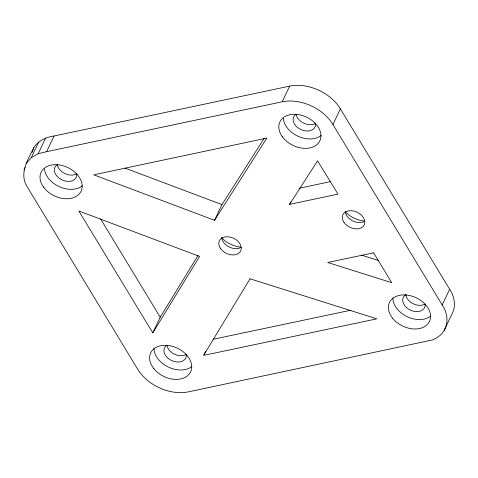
<?xml version="1.0" encoding="UTF-8"?>
<svg xmlns="http://www.w3.org/2000/svg" width="478" height="478" viewBox="0 0 478 478"><rect width="100%" height="100%" fill="white"/><g stroke="black" fill="none" stroke-linecap="round" stroke-linejoin="round"><path stroke-width="0.72" d="M26.398 163.261L31.261 157.668L38.156 153.719L46.617 151.681L282.199 101.79A39.333 27.861 25.4 0 1 332.939 124.555L444.062 308.023A39.333 27.861 25.4 0 1 432.393 339.954L188.559 391.835A39.333 27.861 25.4 0 1 137.73 369.297L26.499 185.655C19.311 172.576 28.196 159.246 33.842 147.583C38.342 140.669 46.103 137.126 54.056 136.003L289.644 86.118A39.333 27.861 25.4 0 1 340.384 108.876L451.507 292.351A39.333 27.861 25.4 0 1 451.596 314.745L444.158 330.418M32.092 152.374L33.842 147.583M23.9 170.102L25.143 167.491M31.261 157.668L38.706 141.996M38.156 153.719L45.601 138.046M46.617 151.681L54.056 136.003M152.775 332.855L199.607 256.441L78.828 210.971L152.775 332.855L160.22 317.183L198.077 255.413M214.532 220.298L266.844 138.094L93.754 174.829L214.532 220.298L221.977 204.62L264.304 138.106M282.199 101.79L289.644 86.118M203.921 354.742L205.468 351.473M289.566 204.387L317.577 160.853L337.994 194.122L289.566 204.387L290.809 201.776M332.939 124.555L340.384 108.876M442.15 305.054L449.589 289.375M299.18 188.254L330.256 181.67M213.236 339.26L350.774 310.234M361.476 255.115L378.546 260.504M124.931 168.089L221.977 204.62M100.595 218.906L160.22 317.183M424.661 304.277A11.801 8.359 25.4 0 1 413.028 303.673A11.801 8.359 25.4 0 1 405.738 294.812M315.749 123.252A11.801 8.359 25.4 0 1 304.367 123.479A11.801 8.359 25.4 0 1 296.294 114.971M76.874 173.699A11.801 8.359 25.4 0 1 65.104 173.675A11.801 8.359 25.4 0 1 57.354 164.689M185.978 354.61A11.801 8.359 25.4 0 1 174.386 354.156A11.801 8.359 25.4 0 1 166.947 345.355M364.188 221.045A22.125 15.672 25.4 0 1 345.439 211.897M240.9 247.138A22.125 15.672 25.4 0 1 221.613 237.638M82.413 185.769A22.125 15.672 25.4 0 1 59.427 186.749A22.125 15.672 25.4 0 1 44.496 168.74M76.719 173.675A11.801 8.359 25.4 0 1 62.481 180.098A11.801 8.359 25.4 0 1 56.727 165M191.684 366.65A22.125 15.672 25.4 0 1 168.083 366.937A22.125 15.672 25.4 0 1 154.053 348.229M186.301 354.258A11.801 8.359 25.4 0 1 171.757 360.585A11.801 8.359 25.4 0 1 166.762 345.307M430.66 316.113A22.125 15.672 25.4 0 1 407.148 316.663A22.125 15.672 25.4 0 1 392.856 298.045M425.127 304.002A11.801 8.359 25.4 0 1 410.052 309.941A11.801 8.359 25.4 0 1 406.198 294.538M321.18 135.405A22.125 15.672 25.4 0 1 298.17 136.32A22.125 15.672 25.4 0 1 283.299 118.287M315.51 123.187A11.801 8.359 25.4 0 1 301.038 129.592A11.801 8.359 25.4 0 1 295.936 114.314M364.75 221.26A11.801 8.359 25.4 0 1 352.579 220.884A11.801 8.359 25.4 0 1 345.301 211.413M240.894 247.526A11.801 8.359 25.4 0 1 228.956 246.905A11.801 8.359 25.4 0 1 221.792 237.691M250.03 278.794L203.61 355.393L376.807 318.844L250.03 278.794M373.611 252.832L327.711 262.476L391.733 282.695L373.611 252.832M43.426 186.952A22.125 15.672 25.4 0 0 79.892 193.148A22.125 15.672 25.4 0 0 59.929 165.059A22.125 15.672 25.4 0 0 43.426 186.952M153.767 368.58A22.125 15.672 25.4 0 0 190.035 372.965A22.125 15.672 25.4 0 0 168.208 345.492A22.125 15.672 25.4 0 0 153.767 368.58M392.737 318.39A22.125 15.672 25.4 0 0 428.951 322.393A22.125 15.672 25.4 0 0 406.742 295.063A22.125 15.672 25.4 0 0 392.737 318.39M282.193 136.505A22.125 15.672 25.4 0 0 318.665 142.791A22.125 15.672 25.4 0 0 298.81 114.672A22.125 15.672 25.4 0 0 282.193 136.505M344.017 222.389A11.801 8.359 25.4 0 0 363.483 226.034A11.801 8.359 25.4 0 0 353.2 210.947A11.801 8.359 25.4 0 0 344.017 222.389M220.25 248.088A11.801 8.359 25.4 0 0 239.729 252.378A11.801 8.359 25.4 0 0 230.157 237.112A11.801 8.359 25.4 0 0 220.25 248.088"/></g></svg>
